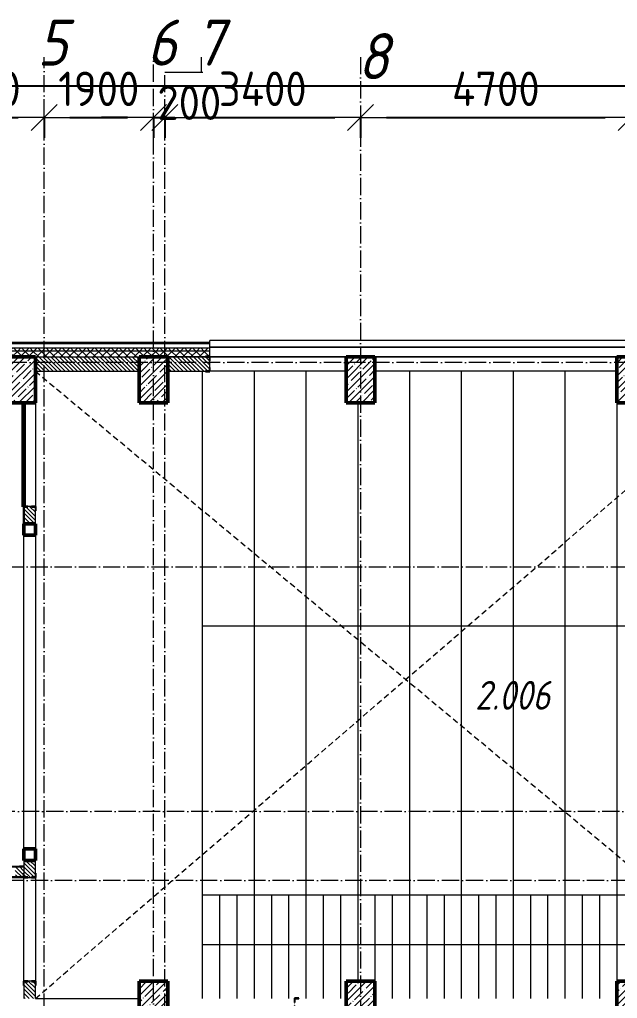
# Model space of a CAD drawing. Header units: millimetres. Extents: x 2294 to 908349, y -83289 to 219220.
# Drawn here: x 14888 to 25275, y 80556 to 97569 of the extents above; entities that cross this region are included whole.
import ezdxf

# ---------------------------------------------------------------- set-up
doc = ezdxf.new("R2010")
doc.units = ezdxf.units.MM
doc.linetypes.add('200_ШТРИХ_ш1п0_6_', pattern=[160, 100, -60])
doc.linetypes.add('50_200_ШТРИХ_1Т_ш5_п1_п1_', pattern=[700, 500, -100, 0, -100])
for name, color, linetype, lineweight in [('2) ПГП 4м', 4, 'Continuous', 30), ('2.1) ПГП окна 2.8 м', 5, 'Continuous', 30), ('2.2) ПГП двери 2.4 -', 134, 'Continuous', 60), ('3) ЖБ 4м', 3, 'Continuous', 30), ('A-____-____-DIMS', 7, 'Continuous', 9), ('A-DETL-____-OTLN-3', 7, '200_ШТРИХ_ш1п0_6_', 9), ('A-GENM-____-MCUT', 7, 'Continuous', 25), ('A-GENM-____-OTLN-1', 7, 'Continuous', 25), ('A-GLAZ-____-OTLN', 7, 'Continuous', 9), ('A-WALL-____-MCUT', 7, 'Continuous', 13), ('A-WALL-____-MCUT-1', 7, 'Continuous', 9), ('A-WALL-____-OTLN', 7, 'Continuous', 9), ('A-WALL-____-PATT-1', 7, 'Continuous', 9), ('A-WALL-FNSH-MCUT-1', 7, 'Continuous', 9), ('I-WALL-____-OTLN', 7, 'Continuous', 9), ('S-COLS-____-MCUT', 7, 'Continuous', 50), ('S-COLS-____-OTLN', 7, 'Continuous', 9), ('S-GRID-____-IDEN', 7, 'Continuous', 9), ('S-GRID-____-OTLN', 7, 'Continuous', 9), ('S-GRID-____-OTLN-1', 7, '50_200_ШТРИХ_1Т_ш5_п1_п1_', 9), ('S-STRS-____-OTLN-1', 7, 'Continuous', 9), ('Марки помещений', 7, 'Continuous', 9)]:
    doc.layers.add(name, color=color, linetype=linetype, lineweight=lineweight)
doc.styles.add('ISOCPEUR_I_2', font='isocpeui.ttf', dxfattribs={"width": 0.85, "height": 2.3})
doc.styles.add('ISOCPEUR_I_9', font='isocpeui.ttf', dxfattribs={"width": 0.9, "height": 250})
doc.styles.add('СПДС', font='isocpeur.ttf', dxfattribs={"width": 0.9})
doc.dimstyles.new('Размера А3', dxfattribs={"dimtxt": 800, "dimasz": 450, "dimexe": 350, "dimexo": 100, "dimgap": 200, "dimtad": 1, "dimdec": 0, "dimrnd": 10, "dimzin": 0, "dimdsep": 46, "dimtxsty": 'СПДС', "dimblk": 'ARROWHEAD_6', "dimcen": 1, "dimclrd": 5, "dimclre": 5, "dimclrt": 5, "dimazin": 0, "dimtfac": 1, "dimtdec": 0, "dimtmove": 2, "dimatfit": 3, "dimfxl": 1, "dimtolj": 1, "dimtzin": 0, "dimarcsym": 0})
pattern_1 = [(45, (7562.79, 6025.28), (-70.71068, 70.71068), []), (135, (7562.79, 6025.28), (-70.71068, -70.71068), [])]
pattern_2 = [(135, (7562.787, 6025.276), (-35.35534, -35.35534), [])]

# ---------------------------------------------------------------- blocks, each defined once
blk = doc.blocks.new('BSC_Колонна _Прямоугольная - 500х800-25984396-АР1_План отверстий 2 этажа в осях 1-64_Ю-ЯЯ')
at = {"layer": 'S-COLS-____-OTLN'}
h = blk.add_hatch(dxfattribs=at)
h.set_pattern_fill('FP_14', color=256, style=0, pattern_type=2)
h.set_pattern_definition([(45, (-9650, -85281.04), (-114.04925, 114.04925), []), (45, (-9535.95, -85281.04), (-114.04925, 114.04925), [201.613, -40.323, 3.353, -36.97])])
h.paths.add_polyline_path([(-250, -400), (250, -400), (250, 400), (-250, 400)], flags=0)
at = {"layer": 'S-COLS-____-MCUT'}
for p, q in [((250, 400), (-250, 400)), ((-250, 400), (-250, -400)), ((250, -400), (250, 400)), ((-250, -400), (250, -400))]:
    blk.add_line(p, q, dxfattribs=at)
blk = doc.blocks.new('BSC_Колонна _Прямоугольная - 500х800-V9-АР1_План отверстий 2 этажа в осях 1-64_Ю-ЯЯ')
at = {"layer": 'S-COLS-____-OTLN'}
h = blk.add_hatch(dxfattribs=at)
h.set_pattern_fill('FP_15', color=256, style=0, pattern_type=2)
h.set_pattern_definition([(45, (-9650, -74431.04), (-114.04925, 114.04925), []), (45, (-9535.95, -74431.04), (-114.04925, 114.04925), [201.613, -40.323, 3.353, -36.97])])
h.paths.add_polyline_path([(-250, -400), (250, -400), (250, 400), (-250, 400)], flags=0)
at = {"layer": 'S-COLS-____-MCUT'}
for p, q in [((250, 400), (-250, 400)), ((-250, 400), (-250, -400)), ((250, -400), (250, 400)), ((-250, -400), (250, -400))]:
    blk.add_line(p, q, dxfattribs=at)
blk = doc.blocks.new('BSC_Колонна _Прямоугольная - 500х800-V63-АР1_План отверстий 2 этажа в осях 1-64_Ю-ЯЯ')
at = {"layer": 'S-COLS-____-OTLN'}
h = blk.add_hatch(dxfattribs=at)
h.set_pattern_fill('FP_74', color=256, style=0, pattern_type=2)
h.set_pattern_definition([(45, (-13250, -85281.04), (-114.04925, 114.04925), []), (45, (-13135.95, -85281.04), (-114.04925, 114.04925), [201.613, -40.323, 3.353, -36.97])])
h.paths.add_polyline_path([(-250, -400), (250, -400), (250, 400), (-250, 400)], flags=0)
at = {"layer": 'S-COLS-____-MCUT'}
for p, q in [((250, 400), (-250, 400)), ((-250, 400), (-250, -400)), ((250, -400), (250, 400)), ((-250, -400), (250, -400))]:
    blk.add_line(p, q, dxfattribs=at)
blk = doc.blocks.new('BSC_Колонна _Прямоугольная - 500х800-V64-АР1_План отверстий 2 этажа в осях 1-64_Ю-ЯЯ')
at = {"layer": 'S-COLS-____-OTLN'}
h = blk.add_hatch(dxfattribs=at)
h.set_pattern_fill('FP_75', color=256, style=0, pattern_type=2)
h.set_pattern_definition([(45, (-17950, -85281.04), (-114.04925, 114.04925), []), (45, (-17835.95, -85281.04), (-114.04925, 114.04925), [201.613, -40.323, 3.353, -36.97])])
h.paths.add_polyline_path([(-250, -400), (250, -400), (250, 400), (-250, 400)], flags=0)
at = {"layer": 'S-COLS-____-MCUT'}
for p, q in [((250, 400), (-250, 400)), ((-250, 400), (-250, -400)), ((250, -400), (250, 400)), ((-250, -400), (250, -400))]:
    blk.add_line(p, q, dxfattribs=at)
blk = doc.blocks.new('BSC_Колонна _Прямоугольная - 500х800-V65-АР1_План отверстий 2 этажа в осях 1-64_Ю-ЯЯ')
at = {"layer": 'S-COLS-____-OTLN'}
h = blk.add_hatch(dxfattribs=at)
h.set_pattern_fill('FP_76', color=256, style=0, pattern_type=2)
h.set_pattern_definition([(45, (-13250, -74431.04), (-114.04925, 114.04925), []), (45, (-13135.95, -74431.04), (-114.04925, 114.04925), [201.613, -40.323, 3.353, -36.97])])
h.paths.add_polyline_path([(-250, -400), (250, -400), (250, 400), (-250, 400)], flags=0)
at = {"layer": 'S-COLS-____-MCUT'}
for p, q in [((250, 400), (-250, 400)), ((-250, 400), (-250, -400)), ((250, -400), (250, 400)), ((-250, -400), (250, -400))]:
    blk.add_line(p, q, dxfattribs=at)
blk = doc.blocks.new('BSC_Колонна _Прямоугольная - 500х800-V66-АР1_План отверстий 2 этажа в осях 1-64_Ю-ЯЯ')
at = {"layer": 'S-COLS-____-OTLN'}
h = blk.add_hatch(dxfattribs=at)
h.set_pattern_fill('FP_77', color=256, style=0, pattern_type=2)
h.set_pattern_definition([(45, (-17950, -74431.04), (-114.04925, 114.04925), []), (45, (-17835.95, -74431.04), (-114.04925, 114.04925), [201.613, -40.323, 3.353, -36.97])])
h.paths.add_polyline_path([(-250, -400), (250, -400), (250, 400), (-250, 400)], flags=0)
at = {"layer": 'S-COLS-____-MCUT'}
for p, q in [((250, 400), (-250, 400)), ((-250, 400), (-250, -400)), ((250, -400), (250, 400)), ((-250, -400), (250, -400))]:
    blk.add_line(p, q, dxfattribs=at)
blk = doc.blocks.new('BSC_Колонна _Прямоугольная - 500х800-V91-АР1_План отверстий 2 этажа в осях 1-64_Ю-ЯЯ')
at = {"layer": 'S-COLS-____-OTLN'}
h = blk.add_hatch(dxfattribs=at)
h.set_pattern_fill('FP_104', color=256, style=0, pattern_type=2)
h.set_pattern_definition([(45, (-7350, -85281.04), (-114.04925, 114.04925), []), (45, (-7235.95, -85281.04), (-114.04925, 114.04925), [201.613, -40.323, 3.353, -36.97])])
h.paths.add_polyline_path([(-250, -400), (250, -400), (250, 400), (-250, 400)], flags=0)
at = {"layer": 'S-COLS-____-MCUT'}
for p, q in [((250, 400), (-250, 400)), ((-250, 400), (-250, -400)), ((250, -400), (250, 400)), ((-250, -400), (250, -400))]:
    blk.add_line(p, q, dxfattribs=at)
blk = doc.blocks.new('Отлив_СКБ - Отлив витража_120_НВФ-31886523-АР1_План отверстий 2 этажа в осях 1-64_Ю-ЯЯ')
at = {"layer": 'A-GLAZ-____-OTLN'}
for p, q in [((0, 83), (0, 120)), ((9500, 120), (0, 120)), ((0, 2), (9500, 2)), ((9500, 120), (9500, 83)), ((9500, 0), (0, 0))]:
    blk.add_line(p, q, dxfattribs=at)
blk = doc.blocks.new('Фахверк_СКБ_Уголок - 250_2700-27497298-АР1_План отверстий 2 этажа в осях 1-64_Ю-ЯЯ')
at = {"layer": 'A-GENM-____-MCUT'}
for p, q in [((200, 181), (125, 181)), ((125, 181), (125, 106)), ((131, 106), (131, 175)), ((131, 175), (200, 175)), ((200, 175), (200, 181)), ((125, 106), (131, 106)), ((131, -6), (125, -6)), ((125, -6), (125, -81)), ((125, -81), (200, -81)), ((131, -75), (131, -6)), ((200, -75), (131, -75)), ((200, -81), (200, -75))]:
    blk.add_line(p, q, dxfattribs=at)
blk = doc.blocks.new('Фахверк_СКБ_Уголок - 200_3550-28267367-АР1_План отверстий 2 этажа в осях 1-64_Ю-ЯЯ')
at = {"layer": 'A-GENM-____-MCUT'}
for p, q in [((200, 156), (125, 156)), ((125, 156), (125, 81)), ((125, 81), (131, 81)), ((131, 19), (125, 19)), ((125, 19), (125, -56)), ((131, 81), (131, 150)), ((131, 150), (200, 150)), ((131, -50), (131, 19)), ((200, 150), (200, 156)), ((125, -56), (200, -56)), ((200, -50), (131, -50)), ((200, -56), (200, -50))]:
    blk.add_line(p, q, dxfattribs=at)
blk = doc.blocks.new('BSC_Колонна _Прямоугольная1 - 200х200 _металл_-35205626-АР1_План отверстий 2 этажа в осях 1-64_Ю-ЯЯ')
at = {"layer": 'S-COLS-____-MCUT'}
for p, q in [((100, 100), (-100, 100)), ((-100, 100), (-100, -100)), ((100, -100), (100, 100)), ((-100, -100), (100, -100))]:
    blk.add_line(p, q, dxfattribs=at)
blk = doc.blocks.new('2floor')
at = {"layer": 'A-WALL-____-PATT-1'}
h = blk.add_hatch(dxfattribs=at)
h.set_pattern_fill('FP_3', color=256, style=0, pattern_type=2)
h.set_pattern_definition([(45, (7562.79, 6025.28), (-85.53659, 85.53659), []), (45, (7619.81, 6025.28), (-85.53659, 85.53659), [])])
h.paths.add_polyline_path([(31430, 91936), (31430, 91956), (27693, 91956), (27693, 91936), (31409, 91936)], flags=0)
h.paths.add_polyline_path([(18193, 91936), (18193, 91956), (4883, 91956), (4883, 91936), (18153, 91936)], flags=0)
h = blk.add_hatch(dxfattribs=at)
h.set_pattern_fill('FP_1', color=256, style=0, pattern_type=2)
h.set_pattern_definition(pattern_1)
h.paths.add_polyline_path([(27693, 91806), (31263, 91806), (31263, 91856), (27693, 91856)], flags=0)
h.paths.add_polyline_path([(18153, 91806), (18193, 91806), (18193, 91856), (5113, 91856), (5113, 91806), (14618, 91806)], flags=0)
h = blk.add_hatch(dxfattribs=at)
h.set_pattern_fill('FP_1', color=256, style=0, pattern_type=2)
h.set_pattern_definition(pattern_1)
h.paths.add_polyline_path([(30563, 91706), (31263, 91706), (31263, 91806), (27693, 91806), (27693, 91712), (27768, 91712), (27768, 91706), (30525, 91706)], flags=0)
h.paths.add_polyline_path([(17463, 91706), (18118, 91706), (18118, 91712), (18193, 91712), (18193, 91806), (5113, 91806), (5113, 91706), (16963, 91706)], flags=0)
h = blk.add_hatch(dxfattribs=at)
h.set_pattern_fill('FP_6', color=256, style=0, pattern_type=2)
h.set_pattern_definition(pattern_2)
h.paths.add_polyline_path([(16963, 91456), (16963, 91706), (15163, 91706), (15163, 91456)], flags=0)
h = blk.add_hatch(dxfattribs=at)
h.set_pattern_fill('FP_6', color=256, style=0, pattern_type=2)
h.set_pattern_definition(pattern_2)
h.paths.add_polyline_path([(18153, 91456), (18187, 91456), (18187, 91525), (18193, 91525), (18193, 91637), (18187, 91637), (18187, 91706), (17463, 91706), (17463, 91456), (18118, 91456)], flags=0)
h = blk.add_hatch(dxfattribs=at)
h.set_pattern_fill('FP_6', color=256, style=0, pattern_type=2)
h.set_pattern_definition(pattern_2)
h.paths.add_polyline_path([(14963, 88806), (15163, 88806), (15163, 89100), (15094, 89100), (15094, 89106), (15032, 89106), (15032, 89100), (14963, 89100), (14963, 88900)], flags=0)
h = blk.add_hatch(dxfattribs=at)
h.set_pattern_fill('FP_6', color=256, style=0, pattern_type=2)
h.set_pattern_definition(pattern_2)
h.paths.add_polyline_path([(14957, 82656), (14957, 82731), (14963, 82731), (14963, 82856), (14819, 82856), (14819, 82787), (14813, 82787), (14813, 82725), (14819, 82725), (14819, 82656), (14888, 82656)], flags=0)
h = blk.add_hatch(dxfattribs=at)
h.set_pattern_fill('FP_6', color=256, style=0, pattern_type=2)
h.set_pattern_definition(pattern_2)
h.paths.add_polyline_path([(15083, 80556), (15163, 80556), (15163, 80850), (15094, 80850), (15094, 80856), (15032, 80856), (15032, 80850), (14963, 80850), (14963, 80556)], flags=0)
h.paths.add_polyline_path([(15094, 82656), (15094, 82662), (15163, 82662), (15163, 82956), (14963, 82956), (14963, 82662), (15032, 82662), (15032, 82656)], flags=0)
at = {"layer": '2) ПГП 4м'}
for points in [[(14963, 88806), (14963, 89106)], [(14963, 82844), (10213, 82856), (10213, 83256), (7813, 83256), (7813, 82856), (5613, 82856)], [(14963, 82662), (13113, 82662)]]:
    blk.add_lwpolyline(points, dxfattribs=at)
at = {"layer": '2.1) ПГП окна 2.8 м'}
blk.add_lwpolyline([(14957, 89106), (14963, 90906)], dxfattribs=at)
at = {"layer": '2.2) ПГП двери 2.4 -'}
blk.add_lwpolyline([(14963, 89100), (14963, 90906)], dxfattribs=at)
at = {"layer": '3) ЖБ 4м'}
blk.add_lwpolyline([(14963, 90906), (14663, 90906), (14663, 91456)], dxfattribs=at)
at = {"layer": 'A-DETL-____-OTLN-3'}
for p, q in [((15163, 80556), (27813, 91456)), ((15163, 91456), (28263, 80556))]:
    blk.add_line(p, q, dxfattribs=at)
at = {"layer": 'A-WALL-____-MCUT'}
for p, q in [((18193, 91936), (4883, 91936)), ((18193, 91712), (18193, 91936)), ((15163, 91706), (16963, 91706)), ((18193, 91525), (18193, 91637)), ((15163, 91456), (16963, 91456)), ((17463, 91456), (18118, 91456)), ((14963, 89031), (14963, 88806)), ((15094, 89106), (15032, 89106)), ((15163, 88806), (15163, 89031)), ((14963, 82856), (14888, 82856)), ((14963, 82956), (14963, 82731)), ((15163, 82731), (15163, 82956)), ((14888, 82656), (14957, 82656)), ((15032, 82656), (15094, 82656)), ((15094, 80856), (15032, 80856)), ((14963, 80781), (14963, 80556)), ((15163, 80556), (15163, 80781))]:
    blk.add_line(p, q, dxfattribs=at)
at = {"layer": 'A-WALL-____-MCUT-1'}
for p, q in [((18193, 91856), (5113, 91856)), ((18193, 91806), (5113, 91806)), ((17463, 91706), (18118, 91706)), ((18118, 91706), (17463, 91706))]:
    blk.add_line(p, q, dxfattribs=at)
at = {"layer": 'A-WALL-____-OTLN'}
for p, q in [((20563, 91706), (18193, 91706)), ((18193, 91706), (20563, 91706)), ((25263, 91706), (21063, 91706)), ((21063, 91706), (25263, 91706)), ((20563, 91456), (18193, 91456)), ((25263, 91456), (21063, 91456))]:
    blk.add_line(p, q, dxfattribs=at)
at = {"layer": 'A-WALL-FNSH-MCUT-1'}
for p, q in [((18193, 91956), (4863, 91956)), ((18193, 91936), (18193, 91956))]:
    blk.add_line(p, q, dxfattribs=at)
at = {"layer": 'I-WALL-____-OTLN'}
for p, q in [((14963, 89106), (14963, 90906)), ((15163, 90906), (15163, 89106)), ((14963, 83156), (14963, 88606)), ((15163, 88606), (15163, 83156)), ((14963, 80856), (14963, 82656)), ((15163, 82656), (15163, 80856)), ((15163, 80556), (16963, 80556))]:
    blk.add_line(p, q, dxfattribs=at)
at = {"layer": 'S-STRS-____-OTLN-1'}
for p, q in [((18063, 91456), (18063, 82356)), ((18063, 91456), (18063, 82356)), ((18963, 91456), (18963, 82356)), ((18963, 91456), (18963, 82356)), ((19863, 91456), (19863, 82356)), ((19863, 91456), (19863, 82356)), ((21663, 91456), (21663, 82356)), ((21663, 91456), (21663, 82356)), ((22563, 91456), (22563, 82356)), ((22563, 91456), (22563, 82356)), ((23463, 91456), (23463, 82356)), ((23463, 91456), (23463, 82356)), ((24363, 91456), (24363, 82356)), ((24363, 91456), (24363, 82356)), ((20763, 90906), (20763, 82356)), ((20763, 90906), (20763, 82356)), ((25263, 90906), (25263, 82356)), ((25263, 90906), (25263, 82356)), ((18063, 87031), (18963, 87031)), ((18963, 87031), (19863, 87031)), ((19863, 87031), (20763, 87031)), ((20763, 87031), (21663, 87031)), ((21663, 87031), (22563, 87031)), ((22563, 87031), (23463, 87031)), ((23463, 87031), (24363, 87031)), ((24363, 87031), (25263, 87031)), ((25263, 87031), (26163, 87031)), ((18063, 82356), (18963, 82356)), ((18063, 82356), (18063, 80556)), ((18063, 82356), (18063, 80556)), ((18363, 82356), (18363, 80556)), ((18363, 82356), (18363, 80556)), ((18663, 82356), (18963, 82356)), ((18663, 82356), (18663, 80556)), ((18663, 82356), (18663, 80556)), ((18963, 82356), (19863, 82356)), ((18963, 82356), (18963, 80556)), ((18963, 82356), (18963, 80556)), ((19263, 82356), (19263, 80556)), ((19263, 82356), (19263, 80556)), ((19563, 82356), (19863, 82356)), ((19563, 82356), (19563, 80556)), ((19563, 82356), (19563, 80556)), ((19863, 82356), (20763, 82356)), ((19863, 82356), (19863, 80556)), ((19863, 82356), (19863, 80556)), ((20163, 82356), (20163, 80556)), ((20163, 82356), (20163, 80556)), ((20463, 82356), (20763, 82356)), ((20463, 82356), (20463, 80556)), ((20463, 82356), (20463, 80556)), ((20763, 82356), (21663, 82356)), ((20763, 82356), (20763, 80856)), ((20763, 82356), (20763, 80856)), ((21063, 82356), (21063, 80856)), ((21063, 82356), (21063, 80856)), ((21363, 82356), (21663, 82356)), ((21363, 82356), (21363, 80556)), ((21363, 82356), (21363, 80556)), ((21663, 82356), (22563, 82356)), ((21663, 82356), (21663, 80556)), ((21663, 82356), (21663, 80556)), ((21963, 82356), (21963, 80556)), ((21963, 82356), (21963, 80556)), ((22263, 82356), (22563, 82356)), ((22263, 82356), (22263, 80556)), ((22263, 82356), (22263, 80556)), ((22563, 82356), (23463, 82356)), ((22563, 82356), (22563, 80556)), ((22563, 82356), (22563, 80556)), ((22863, 82356), (22863, 80556)), ((22863, 82356), (22863, 80556)), ((23163, 82356), (23463, 82356)), ((23163, 82356), (23163, 80556)), ((23163, 82356), (23163, 80556)), ((23463, 82356), (24363, 82356)), ((23463, 82356), (23463, 80556)), ((23463, 82356), (23463, 80556)), ((23763, 82356), (23763, 80556)), ((23763, 82356), (23763, 80556)), ((24063, 82356), (24363, 82356)), ((24063, 82356), (24063, 80556)), ((24063, 82356), (24063, 80556)), ((24363, 82356), (25263, 82356)), ((24363, 82356), (24363, 80556)), ((24363, 82356), (24363, 80556)), ((24663, 82356), (24663, 80556)), ((24663, 82356), (24663, 80556)), ((24963, 82356), (25263, 82356)), ((24963, 82356), (24963, 80556)), ((24963, 82356), (24963, 80556)), ((25263, 82356), (26163, 82356)), ((25263, 82356), (25263, 80856)), ((25263, 82356), (25263, 80856)), ((18063, 81496), (18363, 81496)), ((18363, 81496), (18663, 81496)), ((18663, 81496), (18963, 81496)), ((18963, 81496), (19263, 81496)), ((19263, 81496), (19563, 81496)), ((19563, 81496), (19863, 81496)), ((19863, 81496), (20163, 81496)), ((20163, 81496), (20463, 81496)), ((20463, 81496), (20763, 81496)), ((20763, 81496), (21063, 81496)), ((21063, 81496), (21363, 81496)), ((21363, 81496), (21663, 81496)), ((21663, 81496), (21963, 81496)), ((21963, 81496), (22263, 81496)), ((22263, 81496), (22563, 81496)), ((22563, 81496), (22863, 81496)), ((22863, 81496), (23163, 81496)), ((23163, 81496), (23463, 81496)), ((23463, 81496), (23763, 81496)), ((23763, 81496), (24063, 81496)), ((24063, 81496), (24363, 81496)), ((24363, 81496), (24663, 81496)), ((24663, 81496), (24963, 81496)), ((24963, 81496), (25263, 81496)), ((25263, 81496), (25563, 81496))]:
    blk.add_line(p, q, dxfattribs=at)
at = {"layer": 'A-GENM-____-OTLN-1'}
for name, p, rotation in [('Фахверк_СКБ_Уголок - 250_2700-27497298-АР1_План отверстий 2 этажа в осях 1-64_Ю-ЯЯ', (18318, 91631), 180), ('Фахверк_СКБ_Уголок - 200_3550-28267367-АР1_План отверстий 2 этажа в осях 1-64_Ю-ЯЯ', (15013, 89231), 269.9999999999999), ('Фахверк_СКБ_Уголок - 200_3550-28267367-АР1_План отверстий 2 этажа в осях 1-64_Ю-ЯЯ', (15113, 82531), 89.99999999999991), ('Фахверк_СКБ_Уголок - 200_3550-28267367-АР1_План отверстий 2 этажа в осях 1-64_Ю-ЯЯ', (15013, 80981), 269.9999999999999)]:
    blk.add_blockref(name, p, dxfattribs=dict(at, rotation=rotation))
blk.add_blockref('Фахверк_СКБ_Уголок - 200_3550-28267367-АР1_План отверстий 2 этажа в осях 1-64_Ю-ЯЯ', (19538, 80406), dxfattribs=at)
at = {"layer": 'A-GLAZ-____-OTLN'}
blk.add_blockref('Отлив_СКБ - Отлив витража_120_НВФ-31886523-АР1_План отверстий 2 этажа в осях 1-64_Ю-ЯЯ', (18193, 91873), dxfattribs=at)
at = {"layer": 'S-COLS-____-OTLN'}
for name, p in [('BSC_Колонна _Прямоугольная - 500х800-V91-АР1_План отверстий 2 этажа в осях 1-64_Ю-ЯЯ', (14913, 91306)), ('BSC_Колонна _Прямоугольная - 500х800-25984396-АР1_План отверстий 2 этажа в осях 1-64_Ю-ЯЯ', (17213, 91306)), ('BSC_Колонна _Прямоугольная - 500х800-V63-АР1_План отверстий 2 этажа в осях 1-64_Ю-ЯЯ', (20813, 91306)), ('BSC_Колонна _Прямоугольная - 500х800-V64-АР1_План отверстий 2 этажа в осях 1-64_Ю-ЯЯ', (25513, 91306)), ('BSC_Колонна _Прямоугольная - 500х800-V9-АР1_План отверстий 2 этажа в осях 1-64_Ю-ЯЯ', (17213, 80456)), ('BSC_Колонна _Прямоугольная - 500х800-V65-АР1_План отверстий 2 этажа в осях 1-64_Ю-ЯЯ', (20813, 80456)), ('BSC_Колонна _Прямоугольная - 500х800-V66-АР1_План отверстий 2 этажа в осях 1-64_Ю-ЯЯ', (25513, 80456))]:
    blk.add_blockref(name, p, dxfattribs=at)
at = {"layer": 'S-COLS-____-OTLN', "rotation": 270.0000000000001}
for p in [(15063, 88706), (15063, 83056)]:
    blk.add_blockref('BSC_Колонна _Прямоугольная1 - 200х200 _металл_-35205626-АР1_План отверстий 2 этажа в осях 1-64_Ю-ЯЯ', p, dxfattribs=at)
at = {"layer": 'Марки помещений', "insert": (22802, 86075), "char_height": 500, "width": 785.65, "attachment_point": 1, "style": 'ISOCPEUR_I_2'}
blk.add_mtext('2.006', dxfattribs=at)
blk = doc.blocks.new('ARROWHEAD_6')
at = {"color": 0, "linetype": 'Continuous'}
for p, q in [((-0.5, -0.5), (0.5, 0.5)), ((0, 0), (-1, 0))]:
    blk.add_line(p, q, dxfattribs=at)
blk = doc.blocks.new('*D2641')
at = {"layer": 'A-____-____-DIMS', "color": 0, "lineweight": -2, "transparency": 16777216}
for p, q in [((171034, 95872), (171034, 95516)), ((171484, 95866), (172884, 95866)), ((173334, 95872), (173334, 95516))]:
    blk.add_line(p, q, dxfattribs=at)
at = {"layer": 'Defpoints', "color": 0, "transparency": 16777216}
for p in [(171034, 95972), (173334, 95972), (173334, 95866)]:
    blk.add_point(p, dxfattribs=at)
at = {"layer": 'A-____-____-DIMS', "color": 0, "lineweight": -2, "transparency": 16777216, "xscale": 450, "yscale": 450, "zscale": 450, "rotation": 180}
blk.add_blockref('ARROWHEAD_6', (171034, 95866), dxfattribs=at)
at = {"layer": 'A-____-____-DIMS', "color": 0, "lineweight": -2, "transparency": 16777216, "xscale": 450, "yscale": 450, "zscale": 450}
blk.add_blockref('ARROWHEAD_6', (173334, 95866), dxfattribs=at)
at = {"layer": 'A-____-____-DIMS', "color": 0, "transparency": 16777216, "insert": (172184, 96366), "char_height": 600, "attachment_point": 5, "style": 'СПДС'}
blk.add_mtext('\\A1;2300', dxfattribs=at)
blk = doc.blocks.new('*D2642')
at = {"layer": 'A-____-____-DIMS', "color": 0, "lineweight": -2, "transparency": 16777216}
for p, q in [((173334, 95872), (173334, 95516)), ((173784, 95866), (174784, 95866)), ((175234, 95872), (175234, 95516))]:
    blk.add_line(p, q, dxfattribs=at)
at = {"layer": 'Defpoints', "color": 0, "transparency": 16777216}
for p in [(173334, 95972), (175234, 95972), (175234, 95866)]:
    blk.add_point(p, dxfattribs=at)
at = {"layer": 'A-____-____-DIMS', "color": 0, "lineweight": -2, "transparency": 16777216, "xscale": 450, "yscale": 450, "zscale": 450, "rotation": 180}
blk.add_blockref('ARROWHEAD_6', (173334, 95866), dxfattribs=at)
at = {"layer": 'A-____-____-DIMS', "color": 0, "lineweight": -2, "transparency": 16777216, "xscale": 450, "yscale": 450, "zscale": 450}
blk.add_blockref('ARROWHEAD_6', (175234, 95866), dxfattribs=at)
at = {"layer": 'A-____-____-DIMS', "color": 0, "transparency": 16777216, "insert": (174284, 96366), "char_height": 600, "attachment_point": 5, "style": 'СПДС'}
blk.add_mtext('\\A1;1900', dxfattribs=at)
blk = doc.blocks.new('*D2643')
at = {"layer": 'A-____-____-DIMS', "color": 0, "lineweight": -2, "transparency": 16777216}
for p, q in [((174784, 95866), (174334, 95866)), ((175234, 95872), (175234, 95516)), ((175234, 95866), (175434, 95866)), ((175434, 95872), (175434, 95516)), ((175884, 95866), (176334, 95866))]:
    blk.add_line(p, q, dxfattribs=at)
at = {"layer": 'Defpoints', "color": 0, "transparency": 16777216}
for p in [(175234, 95972), (175434, 95972), (175434, 95866)]:
    blk.add_point(p, dxfattribs=at)
at = {"layer": 'A-____-____-DIMS', "color": 0, "lineweight": -2, "transparency": 16777216, "xscale": 450, "yscale": 450, "zscale": 450}
blk.add_blockref('ARROWHEAD_6', (175234, 95866), dxfattribs=at)
at = {"layer": 'A-____-____-DIMS', "color": 0, "lineweight": -2, "transparency": 16777216, "xscale": 450, "yscale": 450, "zscale": 450, "rotation": 180}
blk.add_blockref('ARROWHEAD_6', (175434, 95866), dxfattribs=at)
at = {"layer": 'A-____-____-DIMS', "color": 0, "transparency": 16777216, "insert": (175303, 96426), "char_height": 600, "attachment_point": 1, "line_spacing_factor": 1.149209, "style": 'СПДС'}
blk.add_mtext('\\A1;200', dxfattribs=at)
blk = doc.blocks.new('*D2644')
at = {"layer": 'A-____-____-DIMS', "color": 0, "lineweight": -2, "transparency": 16777216}
for p, q in [((175434, 95872), (175434, 95516)), ((175884, 95866), (178384, 95866)), ((178834, 95872), (178834, 95516))]:
    blk.add_line(p, q, dxfattribs=at)
at = {"layer": 'Defpoints', "color": 0, "transparency": 16777216}
for p in [(175434, 95972), (178834, 95972), (178834, 95866)]:
    blk.add_point(p, dxfattribs=at)
at = {"layer": 'A-____-____-DIMS', "color": 0, "lineweight": -2, "transparency": 16777216, "xscale": 450, "yscale": 450, "zscale": 450, "rotation": 180}
blk.add_blockref('ARROWHEAD_6', (175434, 95866), dxfattribs=at)
at = {"layer": 'A-____-____-DIMS', "color": 0, "lineweight": -2, "transparency": 16777216, "xscale": 450, "yscale": 450, "zscale": 450}
blk.add_blockref('ARROWHEAD_6', (178834, 95866), dxfattribs=at)
at = {"layer": 'A-____-____-DIMS', "color": 0, "transparency": 16777216, "insert": (177134, 96366), "char_height": 600, "attachment_point": 5, "style": 'СПДС'}
blk.add_mtext('\\A1;3400', dxfattribs=at)
blk = doc.blocks.new('*D2645')
at = {"layer": 'A-____-____-DIMS', "color": 0, "lineweight": -2, "transparency": 16777216}
for p, q in [((178834, 95872), (178834, 95516)), ((179284, 95866), (183084, 95866)), ((183534, 95872), (183534, 95516))]:
    blk.add_line(p, q, dxfattribs=at)
at = {"layer": 'Defpoints', "color": 0, "transparency": 16777216}
for p in [(178834, 95972), (183534, 95972), (183534, 95866)]:
    blk.add_point(p, dxfattribs=at)
at = {"layer": 'A-____-____-DIMS', "color": 0, "lineweight": -2, "transparency": 16777216, "xscale": 450, "yscale": 450, "zscale": 450, "rotation": 180}
blk.add_blockref('ARROWHEAD_6', (178834, 95866), dxfattribs=at)
at = {"layer": 'A-____-____-DIMS', "color": 0, "lineweight": -2, "transparency": 16777216, "xscale": 450, "yscale": 450, "zscale": 450}
blk.add_blockref('ARROWHEAD_6', (183534, 95866), dxfattribs=at)
at = {"layer": 'A-____-____-DIMS', "color": 0, "transparency": 16777216, "insert": (181184, 96366), "char_height": 600, "attachment_point": 5, "style": 'СПДС'}
blk.add_mtext('\\A1;4700', dxfattribs=at)
blk = doc.blocks.new('*D2679')
at = {"layer": 'A-____-____-DIMS', "color": 0, "lineweight": -2, "transparency": 16777216}
for p, q in [((163234, 96424), (163234, 96068)), ((163684, 96418), (213680, 96418)), ((266284, 96418), (216132, 96418)), ((266734, 96424), (266734, 96068))]:
    blk.add_line(p, q, dxfattribs=at)
at = {"layer": 'Defpoints', "color": 0, "transparency": 16777216}
for p in [(163234, 96524), (266734, 96524), (266734, 96418)]:
    blk.add_point(p, dxfattribs=at)
at = {"layer": 'A-____-____-DIMS', "color": 0, "lineweight": -2, "transparency": 16777216, "xscale": 450, "yscale": 450, "zscale": 450, "rotation": 180}
blk.add_blockref('ARROWHEAD_6', (163234, 96418), dxfattribs=at)
at = {"layer": 'A-____-____-DIMS', "color": 0, "lineweight": -2, "transparency": 16777216, "xscale": 450, "yscale": 450, "zscale": 450}
blk.add_blockref('ARROWHEAD_6', (266734, 96418), dxfattribs=at)
at = {"layer": 'A-____-____-DIMS', "color": 0, "transparency": 16777216, "insert": (213880, 96978), "char_height": 600, "attachment_point": 1, "line_spacing_factor": 1.149209, "style": 'СПДС'}
blk.add_mtext('\\A1;103500', dxfattribs=at)
blk = doc.blocks.new('3osi')
at = {"layer": 'S-GRID-____-OTLN'}
blk.add_line((175433.5, 96653.5), (176093.2, 96653.5), dxfattribs=at)
at = {"layer": 'S-GRID-____-OTLN-1', "color": 251, "ltscale": 0.6, "true_color": 0x636466}
for p, q in [((173333.5, 58916.9), (173333.5, 96918.1)), ((175233.5, 59097), (175233.5, 96918.1)), ((176068.5, 96653.9), (176068.5, 96918.1)), ((178833.5, 96918.1), (178833.5, 58916.9)), ((175433.5, 58916.9), (175433.5, 96653.9)), ((175433.5, 96653.9), (176068.5, 96653.9)), ((269657.9, 91606.3), (160914.7, 91606.3)), ((160914.7, 88056.3), (269657.9, 88056.3)), ((212738.1, 83806.3), (160914.7, 83806.3)), ((198188.5, 82606.3), (160914.7, 82606.3))]:
    blk.add_line(p, q, dxfattribs=at)
at = {"layer": 'S-GRID-____-IDEN', "char_height": 800, "width": 202.025, "attachment_point": 1, "style": 'ISOCPEUR_I_9'}
for s, insert in [('\\fISOCPEUR|b0|i1|c204|p34|;\\W.9;5', (173217.9, 97569.5)), ('\\fISOCPEUR|b0|i1|c204|p34|;\\W.9;6', (175117.9, 97569.5)), ('\\fISOCPEUR|b0|i1|c204|p34|;\\W.9;7', (175952.9, 97569.5)), ('\\fISOCPEUR|b0|i1|c204|p34|;\\W.9;8', (178782.4, 97332.1))]:
    blk.add_mtext(s, dxfattribs=dict(at, insert=insert))
at = {"layer": 'A-____-____-DIMS'}
for base, p1, p2, picture, middle in [((266733.5, 96417.9), (163233.5, 96524), (266733.5, 96524), '*D2679', (214906.4, 96577.9)), ((175433.5, 95865.7), (175233.5, 95971.8), (175433.5, 95971.8), '*D2643', (175816, 96025.7))]:
    dim = blk.add_linear_dim(base=base, p1=p1, p2=p2, dimstyle='Размера А3', override={"dimtxt": 600, "dimclrd": 0, "dimclre": 0, "dimclrt": 0}, dxfattribs=at)
    dim.commit()
    dim.dimension.update_dxf_attribs({"geometry": picture, "text_midpoint": middle, "dimtype": 160})
for base, p1, p2, picture, middle in [((173333.5, 95865.7), (171033.5, 95971.8), (173333.5, 95971.8), '*D2641', (172183.5, 96365.7)), ((175233.5, 95865.7), (173333.5, 95971.8), (175233.5, 95971.8), '*D2642', (174283.5, 96365.7)), ((178833.5, 95865.7), (175433.5, 95971.8), (178833.5, 95971.8), '*D2644', (177133.5, 96365.7)), ((183533.5, 95865.7), (178833.5, 95971.8), (183533.5, 95971.8), '*D2645', (181183.5, 96365.7))]:
    dim = blk.add_linear_dim(base=base, p1=p1, p2=p2, dimstyle='Размера А3', override={"dimtxt": 600, "dimclrd": 0, "dimclre": 0, "dimclrt": 0}, dxfattribs=at)
    dim.commit()
    dim.dimension.update_dxf_attribs({"geometry": picture, "text_midpoint": middle})

msp = doc.modelspace()

# ---------------------------------------------------------------- block references
for name, p in [('3osi', (-158020.7, 0)), ('2floor', (0, 0))]:
    msp.add_blockref(name, p)

doc.saveas('drawing.dxf')
